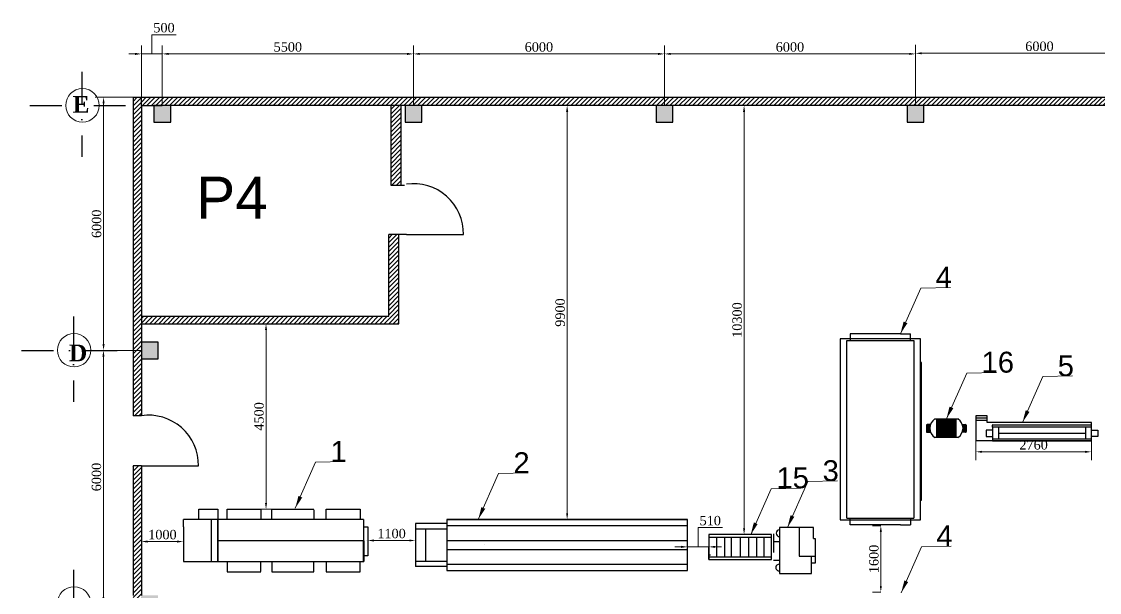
# Model space of a CAD drawing. Header units: millimetres. Extents: x 565698 to 4947426, y -198309 to 524453.
# Drawn here: x 1885016 to 1910777, y 170382 to 184022 of the extents above; entities that cross this region are included whole.
import ezdxf

# ---------------------------------------------------------------- set-up
doc = ezdxf.new("R2010")
doc.units = ezdxf.units.MM
doc.header["$LTSCALE"] = 3
doc.header["$PDMODE"] = 1
doc.linetypes.add('DASHDOT', pattern=[25.4, 12.7, -6.35, 0, -6.35])
doc.linetypes.add('DASHED', pattern=[19.05, 12.7, -6.35])
doc.layers.get('0').update_dxf_attribs({"lineweight": 30})
for name, color, linetype, lineweight in [('BUOC COT', 7, 'Continuous', 20), ('Ghichu', 1, 'Continuous', 15), ('H-nuoc thai', 5, 'Continuous', 53), ('NET CHINH', 5, 'Continuous', 30), ('net dut trang', 7, 'DASHED', 9), ('NHA XUONG', 164, 'Continuous', 25)]:
    doc.layers.add(name, color=color, linetype=linetype, lineweight=lineweight)
doc.styles.add('350', font='arial.ttf', dxfattribs={"height": 1000})
doc.styles.add('CHU DAM', font='arialbd.ttf', dxfattribs={"height": 200})
doc.styles.get("Standard").update_dxf_attribs({"font": ''})
doc.styles.get('Standard').set_extended_font_data('.VnTime')
doc.dimstyles.new('KICH THUOC', dxfattribs={"dimscale": 50, "dimtxt": 4.5, "dimasz": 3, "dimexe": 4, "dimexo": 0, "dimgap": 1, "dimtad": 1, "dimtoh": 1, "dimdec": 0, "dimtxsty": 'Standard', "dimcen": -2.5, "dimclrd": 8, "dimclre": 8, "dimadec": 0, "dimazin": 0, "dimtfac": 1, "dimtdec": 0, "dimtmove": 1, "dimatfit": 1, "dimfxl": 1, "dimlwd": 9, "dimlwe": 9, "dimarcsym": 0})

# ---------------------------------------------------------------- blocks, each defined once
blk = doc.blocks.new('*D462')
at = {"layer": 'Defpoints', "color": 0, "linetype": 'Continuous', "lineweight": 30, "ltscale": 20, "transparency": 16777216}
for p in [(1907823, 174050), (1910583, 174018), (1907823, 173742)]:
    blk.add_point(p, dxfattribs=at)
at = {"layer": 'H-nuoc thai', "color": 8, "linetype": 'Continuous', "lineweight": 9, "ltscale": 20, "transparency": 16777216}
for p, q in [((1907823, 174050), (1907823, 173542)), ((1910583, 174018), (1910583, 173542)), ((1910433, 173742), (1907973, 173742))]:
    blk.add_line(p, q, dxfattribs=at)
at = {"layer": 'H-nuoc thai', "color": 8, "linetype": 'Continuous', "lineweight": 30, "ltscale": 20, "transparency": 16777216}
for points in [[(1907973, 173767), (1907973, 173717), (1907823, 173742)], [(1910433, 173767), (1910433, 173717), (1910583, 173742)]]:
    blk.add_solid(points, dxfattribs=at)
at = {"layer": 'H-nuoc thai', "color": 0, "linetype": 'Continuous', "lineweight": 53, "ltscale": 20, "transparency": 16777216, "insert": (1909203, 173908), "char_height": 225, "attachment_point": 5}
blk.add_mtext('2760', dxfattribs=at)
blk = doc.blocks.new('*D448')
at = {"layer": 'Defpoints', "color": 0, "linetype": 'Continuous', "lineweight": 30, "ltscale": 20, "transparency": 16777216}
for p in [(1894380, 183249), (1888380, 182015), (1894380, 182015)]:
    blk.add_point(p, dxfattribs=at)
at = {"layer": 'H-nuoc thai', "color": 8, "linetype": 'Continuous', "lineweight": 9, "ltscale": 20, "transparency": 16777216}
for p, q in [((1888380, 182015), (1888380, 183449)), ((1894380, 182015), (1894380, 183449)), ((1888530, 183249), (1894230, 183249))]:
    blk.add_line(p, q, dxfattribs=at)
at = {"layer": 'H-nuoc thai', "color": 8, "linetype": 'Continuous', "lineweight": 30, "ltscale": 20, "transparency": 16777216}
for points in [[(1888530, 183274), (1888530, 183224), (1888380, 183249)], [(1894230, 183274), (1894230, 183224), (1894380, 183249)]]:
    blk.add_solid(points, dxfattribs=at)
at = {"layer": 'H-nuoc thai', "color": 0, "linetype": 'Continuous', "lineweight": 30, "ltscale": 20, "transparency": 16777216, "insert": (1891380, 183415), "char_height": 225, "attachment_point": 5}
blk.add_mtext('5500', dxfattribs=at)
blk = doc.blocks.new('*D443')
at = {"layer": 'Defpoints', "color": 0, "linetype": 'Continuous', "lineweight": 30, "ltscale": 20, "transparency": 16777216}
for p in [(1900380, 183249), (1894380, 182015), (1900380, 182015)]:
    blk.add_point(p, dxfattribs=at)
at = {"layer": 'H-nuoc thai', "color": 8, "linetype": 'Continuous', "lineweight": 9, "ltscale": 20, "transparency": 16777216}
for p, q in [((1894380, 182015), (1894380, 183449)), ((1900380, 182015), (1900380, 183449)), ((1894530, 183249), (1900230, 183249))]:
    blk.add_line(p, q, dxfattribs=at)
at = {"layer": 'H-nuoc thai', "color": 8, "linetype": 'Continuous', "lineweight": 30, "ltscale": 20, "transparency": 16777216}
for points in [[(1894530, 183274), (1894530, 183224), (1894380, 183249)], [(1900230, 183274), (1900230, 183224), (1900380, 183249)]]:
    blk.add_solid(points, dxfattribs=at)
at = {"layer": 'H-nuoc thai', "color": 0, "linetype": 'Continuous', "lineweight": 30, "ltscale": 20, "transparency": 16777216, "insert": (1897380, 183414), "char_height": 225, "attachment_point": 5}
blk.add_mtext('6000', dxfattribs=at)
blk = doc.blocks.new('*D444')
at = {"layer": 'Defpoints', "color": 0, "linetype": 'Continuous', "lineweight": 30, "ltscale": 20, "transparency": 16777216}
for p in [(1906380, 183249), (1900380, 182015), (1906380, 182015)]:
    blk.add_point(p, dxfattribs=at)
at = {"layer": 'H-nuoc thai', "color": 8, "linetype": 'Continuous', "lineweight": 9, "ltscale": 20, "transparency": 16777216}
for p, q in [((1900380, 182015), (1900380, 183449)), ((1906380, 182015), (1906380, 183449)), ((1900530, 183249), (1906230, 183249))]:
    blk.add_line(p, q, dxfattribs=at)
at = {"layer": 'H-nuoc thai', "color": 8, "linetype": 'Continuous', "lineweight": 30, "ltscale": 20, "transparency": 16777216}
for points in [[(1900530, 183274), (1900530, 183224), (1900380, 183249)], [(1906230, 183274), (1906230, 183224), (1906380, 183249)]]:
    blk.add_solid(points, dxfattribs=at)
at = {"layer": 'H-nuoc thai', "color": 0, "linetype": 'Continuous', "lineweight": 30, "ltscale": 20, "transparency": 16777216, "insert": (1903380, 183414), "char_height": 225, "attachment_point": 5}
blk.add_mtext('6000', dxfattribs=at)
blk = doc.blocks.new('*D449')
at = {"layer": 'Defpoints', "color": 0, "linetype": 'Continuous', "lineweight": 30, "ltscale": 20, "transparency": 16777216}
for p in [(1912306, 183264), (1906380, 182015), (1912306, 182015)]:
    blk.add_point(p, dxfattribs=at)
at = {"layer": 'H-nuoc thai', "color": 8, "linetype": 'Continuous', "lineweight": 9, "ltscale": 20, "transparency": 16777216}
for p, q in [((1906380, 182015), (1906380, 183464)), ((1912306, 182015), (1912306, 183464)), ((1906530, 183264), (1912156, 183264))]:
    blk.add_line(p, q, dxfattribs=at)
at = {"layer": 'H-nuoc thai', "color": 8, "linetype": 'Continuous', "lineweight": 30, "ltscale": 20, "transparency": 16777216}
for points in [[(1906530, 183289), (1906530, 183239), (1906380, 183264)], [(1912156, 183289), (1912156, 183239), (1912306, 183264)]]:
    blk.add_solid(points, dxfattribs=at)
at = {"layer": 'H-nuoc thai', "color": 0, "linetype": 'Continuous', "lineweight": 30, "ltscale": 20, "transparency": 16777216, "insert": (1909343, 183430), "char_height": 225, "attachment_point": 5}
blk.add_mtext('6000', dxfattribs=at)
blk = doc.blocks.new('*D458')
at = {"layer": 'Defpoints', "color": 0, "linetype": 'Continuous', "lineweight": 30, "ltscale": 20, "transparency": 16777216}
for p in [(1887880, 176165), (1886973, 170115), (1887880, 170115)]:
    blk.add_point(p, dxfattribs=at)
at = {"layer": 'H-nuoc thai', "color": 8, "linetype": 'Continuous', "lineweight": 9, "ltscale": 20, "transparency": 16777216}
for p, q in [((1887880, 176165), (1886773, 176165)), ((1886973, 176015), (1886973, 170265)), ((1887880, 170115), (1886773, 170115))]:
    blk.add_line(p, q, dxfattribs=at)
at = {"layer": 'H-nuoc thai', "color": 8, "linetype": 'Continuous', "lineweight": 30, "ltscale": 20, "transparency": 16777216}
for points in [[(1886948, 176015), (1886998, 176015), (1886973, 176165)], [(1886948, 170265), (1886998, 170265), (1886973, 170115)]]:
    blk.add_solid(points, dxfattribs=at)
at = {"layer": 'H-nuoc thai', "color": 0, "linetype": 'Continuous', "lineweight": 30, "ltscale": 20, "transparency": 16777216, "insert": (1886807, 173140), "char_height": 225, "attachment_point": 5, "rotation": 90}
blk.add_mtext('6000', dxfattribs=at)
blk = doc.blocks.new('*D459')
at = {"layer": 'Defpoints', "color": 0, "linetype": 'Continuous', "lineweight": 30, "ltscale": 20, "transparency": 16777216}
for p in [(1887680, 182215), (1886976, 176165), (1887880, 176165)]:
    blk.add_point(p, dxfattribs=at)
at = {"layer": 'H-nuoc thai', "color": 8, "linetype": 'Continuous', "lineweight": 9, "ltscale": 20, "transparency": 16777216}
for p, q in [((1887680, 182215), (1886776, 182215)), ((1886976, 182065), (1886976, 176315)), ((1887880, 176165), (1886776, 176165))]:
    blk.add_line(p, q, dxfattribs=at)
at = {"layer": 'H-nuoc thai', "color": 8, "linetype": 'Continuous', "lineweight": 30, "ltscale": 20, "transparency": 16777216}
for points in [[(1886951, 182065), (1887001, 182065), (1886976, 182215)], [(1886951, 176315), (1887001, 176315), (1886976, 176165)]]:
    blk.add_solid(points, dxfattribs=at)
at = {"layer": 'H-nuoc thai', "color": 0, "linetype": 'Continuous', "lineweight": 30, "ltscale": 20, "transparency": 16777216, "insert": (1886810, 179190), "char_height": 225, "attachment_point": 5, "rotation": 90}
blk.add_mtext('6000', dxfattribs=at)
blk = doc.blocks.new('*D447')
at = {"layer": 'Defpoints', "color": 0, "linetype": 'Continuous', "lineweight": 30, "ltscale": 20, "transparency": 16777216}
for p in [(1887882, 171582), (1888883, 171598), (1888883, 171598)]:
    blk.add_point(p, dxfattribs=at)
at = {"layer": 'H-nuoc thai', "color": 8, "linetype": 'Continuous', "lineweight": 9, "ltscale": 20, "transparency": 16777216}
for p, q in [((1887882, 171582), (1887882, 171798)), ((1888032, 171598), (1888733, 171598)), ((1888883, 171598), (1888883, 171798))]:
    blk.add_line(p, q, dxfattribs=at)
at = {"layer": 'H-nuoc thai', "color": 8, "linetype": 'Continuous', "lineweight": 30, "ltscale": 20, "transparency": 16777216}
for points in [[(1888032, 171623), (1888032, 171573), (1887882, 171598)], [(1888733, 171623), (1888733, 171573), (1888883, 171598)]]:
    blk.add_solid(points, dxfattribs=at)
at = {"layer": 'H-nuoc thai', "color": 0, "linetype": 'Continuous', "lineweight": 30, "ltscale": 20, "transparency": 16777216, "insert": (1888383, 171763), "char_height": 225, "attachment_point": 5}
blk.add_mtext('1000', dxfattribs=at)
blk = doc.blocks.new('*D464')
at = {"layer": 'Defpoints', "color": 0, "linetype": 'Continuous', "lineweight": 30, "ltscale": 20, "transparency": 16777216}
for p in [(1905552, 171976), (1905552, 170389), (1905552, 170389)]:
    blk.add_point(p, dxfattribs=at)
at = {"layer": 'H-nuoc thai', "color": 8, "linetype": 'Continuous', "lineweight": 9, "ltscale": 20, "transparency": 16777216}
for p, q in [((1905552, 171976), (1905352, 171976)), ((1905552, 171826), (1905552, 170539)), ((1905552, 170389), (1905352, 170389))]:
    blk.add_line(p, q, dxfattribs=at)
at = {"layer": 'H-nuoc thai', "color": 8, "linetype": 'Continuous', "lineweight": 30, "ltscale": 20, "transparency": 16777216}
for points in [[(1905527, 171826), (1905577, 171826), (1905552, 171976)], [(1905527, 170539), (1905577, 170539), (1905552, 170389)]]:
    blk.add_solid(points, dxfattribs=at)
at = {"layer": 'H-nuoc thai', "color": 0, "linetype": 'Continuous', "lineweight": 30, "ltscale": 20, "transparency": 16777216, "insert": (1905386, 171182), "char_height": 225, "attachment_point": 5, "rotation": 90}
blk.add_mtext('1600', dxfattribs=at)
blk = doc.blocks.new('*D481')
at = {"layer": 'Defpoints', "color": 0, "linetype": 'Continuous', "lineweight": 30, "ltscale": 20, "transparency": 16777216}
for p in [(1888380, 183249), (1887880, 182215), (1888380, 182215)]:
    blk.add_point(p, dxfattribs=at)
at = {"layer": 'H-nuoc thai', "color": 8, "linetype": 'Continuous', "lineweight": 9, "ltscale": 20, "transparency": 16777216}
for p, q in [((1888130, 183249), (1888130, 183707)), ((1888130, 183707), (1888711, 183707)), ((1887880, 182215), (1887880, 183449)), ((1888380, 182215), (1888380, 183449)), ((1887730, 183249), (1887580, 183249)), ((1887880, 183249), (1888380, 183249)), ((1887880, 183249), (1888380, 183249)), ((1888530, 183249), (1888680, 183249))]:
    blk.add_line(p, q, dxfattribs=at)
at = {"layer": 'H-nuoc thai', "color": 8, "linetype": 'Continuous', "lineweight": 30, "ltscale": 20, "transparency": 16777216}
for points in [[(1887730, 183274), (1887730, 183224), (1887880, 183249)], [(1888530, 183274), (1888530, 183224), (1888380, 183249)]]:
    blk.add_solid(points, dxfattribs=at)
at = {"layer": 'H-nuoc thai', "color": 0, "linetype": 'Continuous', "lineweight": 30, "ltscale": 20, "transparency": 16777216, "insert": (1888421, 183874), "char_height": 225, "attachment_point": 5}
blk.add_mtext('500', dxfattribs=at)
blk = doc.blocks.new('*D483')
at = {"layer": 'Defpoints', "color": 0, "linetype": 'Continuous', "lineweight": 30, "ltscale": 20, "transparency": 16777216}
for p in [(1898055, 182015), (1898055, 182015), (1898055, 172126)]:
    blk.add_point(p, dxfattribs=at)
at = {"layer": 'H-nuoc thai', "color": 8, "linetype": 'Continuous', "lineweight": 9, "ltscale": 20, "transparency": 16777216}
for p, q in [((1898055, 182015), (1897855, 182015)), ((1898055, 172276), (1898055, 181865)), ((1898055, 172126), (1897855, 172126))]:
    blk.add_line(p, q, dxfattribs=at)
at = {"layer": 'H-nuoc thai', "color": 8, "linetype": 'Continuous', "lineweight": 30, "ltscale": 20, "transparency": 16777216}
for points in [[(1898030, 181865), (1898080, 181865), (1898055, 182015)], [(1898030, 172276), (1898080, 172276), (1898055, 172126)]]:
    blk.add_solid(points, dxfattribs=at)
at = {"layer": 'H-nuoc thai', "color": 0, "linetype": 'Continuous', "lineweight": 30, "ltscale": 20, "transparency": 16777216, "insert": (1897889, 177070), "char_height": 225, "attachment_point": 5, "rotation": 90}
blk.add_mtext('9900', dxfattribs=at)
blk = doc.blocks.new('*D484')
at = {"layer": 'Defpoints', "color": 0, "linetype": 'Continuous', "lineweight": 30, "ltscale": 20, "transparency": 16777216}
for p in [(1893288, 171602), (1894430, 171623), (1894430, 171623)]:
    blk.add_point(p, dxfattribs=at)
at = {"layer": 'H-nuoc thai', "color": 8, "linetype": 'Continuous', "lineweight": 9, "ltscale": 20, "transparency": 16777216}
for p, q in [((1893288, 171602), (1893288, 171823)), ((1894430, 171623), (1894430, 171823)), ((1893438, 171623), (1894280, 171623))]:
    blk.add_line(p, q, dxfattribs=at)
at = {"layer": 'H-nuoc thai', "color": 8, "linetype": 'Continuous', "lineweight": 30, "ltscale": 20, "transparency": 16777216}
for points in [[(1893438, 171648), (1893438, 171598), (1893288, 171623)], [(1894280, 171648), (1894280, 171598), (1894430, 171623)]]:
    blk.add_solid(points, dxfattribs=at)
at = {"layer": 'H-nuoc thai', "color": 0, "linetype": 'Continuous', "lineweight": 30, "ltscale": 20, "transparency": 16777216, "insert": (1893859, 171788), "char_height": 225, "attachment_point": 5}
blk.add_mtext('1100', dxfattribs=at)
blk = doc.blocks.new('*D485')
at = {"layer": 'Defpoints', "color": 0, "linetype": 'Continuous', "lineweight": 30, "ltscale": 20, "transparency": 16777216}
for p in [(1900930, 171408), (1901442, 171471), (1901442, 171471)]:
    blk.add_point(p, dxfattribs=at)
at = {"layer": 'H-nuoc thai', "color": 8, "linetype": 'Continuous', "lineweight": 9, "ltscale": 20, "transparency": 16777216}
for p, q in [((1901186, 171471), (1901186, 171930)), ((1901186, 171930), (1901767, 171930)), ((1900930, 171408), (1900930, 171671)), ((1901442, 171471), (1901442, 171671)), ((1900780, 171471), (1900630, 171471)), ((1900930, 171471), (1901442, 171471)), ((1900930, 171471), (1901442, 171471)), ((1901592, 171471), (1901742, 171471))]:
    blk.add_line(p, q, dxfattribs=at)
at = {"layer": 'H-nuoc thai', "color": 8, "linetype": 'Continuous', "lineweight": 30, "ltscale": 20, "transparency": 16777216}
for points in [[(1900780, 171496), (1900780, 171446), (1900930, 171471)], [(1901592, 171496), (1901592, 171446), (1901442, 171471)]]:
    blk.add_solid(points, dxfattribs=at)
at = {"layer": 'H-nuoc thai', "color": 0, "linetype": 'Continuous', "lineweight": 30, "ltscale": 20, "transparency": 16777216, "insert": (1901476, 172097), "char_height": 225, "attachment_point": 5}
blk.add_mtext('510', dxfattribs=at)
blk = doc.blocks.new('*D501')
at = {"layer": 'Defpoints', "color": 0, "linetype": 'Continuous', "lineweight": 30, "ltscale": 20, "transparency": 16777216}
for p in [(1902192, 182015), (1902284, 182015), (1902192, 171766)]:
    blk.add_point(p, dxfattribs=at)
at = {"layer": 'H-nuoc thai', "color": 8, "linetype": 'Continuous', "lineweight": 9, "ltscale": 20, "transparency": 16777216}
for p, q in [((1902192, 182015), (1902484, 182015)), ((1902284, 171916), (1902284, 181865)), ((1902192, 171766), (1902484, 171766))]:
    blk.add_line(p, q, dxfattribs=at)
at = {"layer": 'H-nuoc thai', "color": 8, "linetype": 'Continuous', "lineweight": 30, "ltscale": 20, "transparency": 16777216}
for points in [[(1902259, 181865), (1902309, 181865), (1902284, 182015)], [(1902259, 171916), (1902309, 171916), (1902284, 171766)]]:
    blk.add_solid(points, dxfattribs=at)
at = {"layer": 'H-nuoc thai', "color": 0, "linetype": 'Continuous', "lineweight": 30, "ltscale": 20, "transparency": 16777216, "insert": (1902119, 176890), "char_height": 225, "attachment_point": 5, "rotation": 90}
blk.add_mtext('10300', dxfattribs=at)
blk = doc.blocks.new('*D502')
at = {"layer": 'Defpoints', "color": 0, "linetype": 'Continuous', "lineweight": 30, "ltscale": 20, "transparency": 16777216}
for p in [(1891092, 176802), (1890859, 172373), (1891092, 172373)]:
    blk.add_point(p, dxfattribs=at)
at = {"layer": 'H-nuoc thai', "color": 8, "linetype": 'Continuous', "lineweight": 9, "ltscale": 20, "transparency": 16777216}
for p, q in [((1891092, 176802), (1890659, 176802)), ((1890859, 176652), (1890859, 172523)), ((1891092, 172373), (1890659, 172373))]:
    blk.add_line(p, q, dxfattribs=at)
at = {"layer": 'H-nuoc thai', "color": 8, "linetype": 'Continuous', "lineweight": 30, "ltscale": 20, "transparency": 16777216}
for points in [[(1890834, 176652), (1890884, 176652), (1890859, 176802)], [(1890834, 172523), (1890884, 172523), (1890859, 172373)]]:
    blk.add_solid(points, dxfattribs=at)
at = {"layer": 'H-nuoc thai', "color": 0, "linetype": 'Continuous', "lineweight": 30, "ltscale": 20, "transparency": 16777216, "insert": (1890692, 174588), "char_height": 225, "attachment_point": 5, "rotation": 90}
blk.add_mtext('4500', dxfattribs=at)

msp = doc.modelspace()

# ---------------------------------------------------------------- hatches: boundary and pattern name
at = {"layer": 'H-nuoc thai', "linetype": 'Continuous', "lineweight": 30, "ltscale": 20}
h = msp.add_hatch(dxfattribs=at)
h.set_pattern_fill('ANSI31', scale=24, style=0)
h.paths.add_polyline_path([(1887880.3, 182014.8), (1887880.3, 182214.8), (1887680.3, 182214.8), (1887680.3, 174604.5), (1887880.3, 174604.5), (1887880.3, 175964.8), (1887880.3, 176364.8)])
h = msp.add_hatch(dxfattribs=at)
h.set_pattern_fill('ANSI31', scale=24, style=0)
h.paths.add_polyline_path([(1938182, 182214.8), (1887880.3, 182214.8), (1887880.3, 182014.8), (1888380.3, 182014.8), (1938182, 182014.8)])
h = msp.add_hatch(dxfattribs=at)
h.set_pattern_fill('ANSI31', scale=24, style=0)
h.paths.add_polyline_path([(1894033.1, 178934.4), (1893791.8, 178934.4), (1893791.8, 176980.9), (1887880.3, 176980.9), (1887880.3, 176802.1), (1894033.1, 176802.1)])
h.paths.add_polyline_path([(1894092.1, 182014.8), (1893850.8, 182014.8), (1893850.8, 180105.1), (1894092.1, 180105.1)])
h = msp.add_hatch(dxfattribs=at)
h.set_pattern_fill('ANSI31', scale=24, style=0)
h.paths.add_polyline_path([(1887680.3, 161501.3), (1887880.3, 161501.3), (1887880.3, 170314.8), (1887880.3, 173404.5), (1887680.3, 173404.5)])
h.paths.add_polyline_path([(1887880.3, 159101.3), (1887680.3, 159101.3), (1887680.3, 157814.8), (1908401.3, 157814.8), (1908401.3, 158014.8), (1887880.3, 158014.8)])
at = {"layer": 'NET CHINH', "linetype": 'Continuous', "lineweight": 30, "ltscale": 20, "true_color": 0x991b1e}
h = msp.add_hatch(color=244, dxfattribs=at)
h.dxf.hatch_style = 1
h.paths.add_polyline_path([(1952126.9, 164264.8), (1951726.9, 164264.8), (1951726.9, 163864.8), (1952126.9, 163864.8)])
h.paths.add_polyline_path([(1952126.9, 170314.8), (1951726.9, 170314.8), (1951726.9, 169914.8), (1952126.9, 169914.8)])
h.paths.add_polyline_path([(1952126.9, 176364.8), (1951726.9, 176364.8), (1951726.9, 175964.8), (1952126.9, 175964.8)])
h.paths.add_polyline_path([(1951858, 182014.8), (1951458, 182014.8), (1951458, 181614.8), (1951858, 181614.8)])
h.paths.add_polyline_path([(1946486.9, 182014.8), (1946086.9, 182014.8), (1946086.9, 181614.8), (1946486.9, 181614.8)])
h.paths.add_polyline_path([(1941506.1, 182014.8), (1941106.1, 182014.8), (1941106.1, 181614.8), (1941506.1, 181614.8)])
h.paths.add_polyline_path([(1936006.1, 182014.8), (1935806.1, 182014.8), (1935606.1, 182014.8), (1935606.1, 181614.8), (1936006.1, 181614.8)])
h.paths.add_polyline_path([(1930506.1, 182014.8), (1930306.1, 182014.8), (1930106.1, 182014.8), (1930106.1, 181614.8), (1930506.1, 181614.8)])
h.paths.add_polyline_path([(1924506.1, 182014.8), (1924106.1, 182014.8), (1924106.1, 181614.8), (1924506.1, 181614.8)])
h.paths.add_polyline_path([(1918506.1, 182014.8), (1918106.1, 182014.8), (1918106.1, 181614.8), (1918506.1, 181614.8)])
h.paths.add_polyline_path([(1912506.1, 182014.8), (1912106.1, 182014.8), (1912106.1, 181614.8), (1912506.1, 181614.8)])
h.paths.add_polyline_path([(1906580.3, 182014.8), (1906180.3, 182014.8), (1906180.3, 181614.8), (1906580.3, 181614.8)])
h.paths.add_polyline_path([(1900580.3, 182014.8), (1900180.3, 182014.8), (1900180.3, 181614.8), (1900580.3, 181614.8)])
h.paths.add_polyline_path([(1894580.3, 182014.8), (1894180.3, 182014.8), (1894180.3, 181614.8), (1894580.3, 181614.8)])
h.paths.add_polyline_path([(1888580.3, 182014.8), (1888180.3, 182014.8), (1888180.3, 181614.8), (1888580.3, 181614.8)])
h.paths.add_polyline_path([(1888280.3, 176364.8), (1887880.3, 176364.8), (1887880.3, 176164.8), (1887880.3, 175964.8), (1888280.3, 175964.8)])
h.paths.add_polyline_path([(1888280.3, 170314.8), (1887880.3, 170314.8), (1887880.3, 169914.8), (1888280.3, 169914.8)])
h.paths.add_polyline_path([(1888280.3, 164264.8), (1887880.3, 164264.8), (1887880.3, 163864.8), (1888280.3, 163864.8)])

# ---------------------------------------------------------------- linework, layer by layer
at = {"lineweight": 30, "ltscale": 3}
for p, q in [((1906019.7, 176559.4), (1904819.7, 176559.4)), ((1904819.7, 176559.4), (1904819.7, 176398)), ((1906019.7, 176559.4), (1906259.7, 176559.4)), ((1906259.7, 176398), (1906259.7, 176559.4)), ((1906499.7, 176438), (1904579.7, 176438)), ((1904579.7, 176438), (1904579.7, 172118)), ((1904739.7, 172158), (1904739.7, 176398)), ((1904739.7, 176398), (1906339.7, 176398)), ((1906339.7, 176398), (1906339.7, 172158)), ((1906499.7, 172118), (1906499.7, 176438)), ((1906516.2, 175867.4), (1906516.2, 172592.1)), ((1906516.2, 175867.4), (1906516.2, 172592.1)), ((1906843.2, 174528), (1907393.1, 174528)), ((1906843.2, 174528), (1907393.1, 174528)), ((1906887.4, 174081.3), (1906887.4, 174528)), ((1906887.4, 174081.3), (1906887.4, 174528)), ((1906887.4, 174494.4), (1907349, 174494.4)), ((1906887.4, 174494.4), (1907349, 174494.4)), ((1906887.4, 174462.8), (1907349, 174462.8)), ((1906887.4, 174462.8), (1907349, 174462.8)), ((1906887.4, 174431.2), (1907349, 174431.2)), ((1906887.4, 174431.2), (1907349, 174431.2)), ((1906887.4, 174399.5), (1907349, 174399.5)), ((1906887.4, 174399.5), (1907349, 174399.5)), ((1907349, 174081.3), (1907349, 174528)), ((1907349, 174081.3), (1907349, 174528)), ((1907822.7, 174596.8), (1907822.7, 174012.6)), ((1907822.7, 174596.8), (1907822.7, 174012.6)), ((1908096.8, 174548.2), (1907822.7, 174548.2)), ((1908096.8, 174492.6), (1907822.7, 174492.6)), ((1908096.8, 174492.6), (1907822.7, 174492.6)), ((1908096.8, 174604.8), (1907830.7, 174604.8)), ((1908096.8, 174604.8), (1907830.7, 174604.8)), ((1908096.8, 174442.6), (1908096.8, 174604.8)), ((1908096.8, 174442.6), (1908096.8, 174604.8)), ((1910583, 174442.6), (1908096.8, 174442.6)), ((1910583, 174442.6), (1908096.8, 174442.6)), ((1910583, 174012.6), (1910583, 174442.6)), ((1910583, 174012.6), (1910583, 174442.6)), ((1906641.4, 174375.8), (1906641.4, 174225.2)), ((1906641.4, 174357.9), (1906725.8, 174357.9)), ((1906641.4, 174357.9), (1906725.8, 174357.9)), ((1906641.4, 174331.3), (1906721.7, 174331.3)), ((1906641.4, 174331.3), (1906721.7, 174331.3)), ((1906641.4, 174304.7), (1906720.4, 174304.7)), ((1906641.4, 174304.7), (1906720.4, 174304.7)), ((1906641.4, 174278), (1906721.7, 174278)), ((1906641.4, 174278), (1906721.7, 174278)), ((1906641.4, 174251.4), (1906725.8, 174251.4)), ((1906641.4, 174251.4), (1906725.8, 174251.4)), ((1906641.4, 174224.8), (1906732.7, 174224.8)), ((1906641.4, 174224.8), (1906732.7, 174224.8)), ((1906644, 174384.5), (1906732.7, 174384.5)), ((1906644, 174384.5), (1906732.7, 174384.5)), ((1906735.1, 174391.8), (1906657.4, 174391.8)), ((1906735.1, 174391.8), (1906657.4, 174391.8)), ((1906657.4, 174209.2), (1906738.3, 174208.9)), ((1906657.4, 174209.2), (1906738.3, 174208.9)), ((1906887.4, 174367.9), (1907349, 174367.9)), ((1906887.4, 174367.9), (1907349, 174367.9)), ((1906887.4, 174336.3), (1907349, 174336.3)), ((1906887.4, 174336.3), (1907349, 174336.3)), ((1906887.4, 174304.7), (1907349, 174304.7)), ((1906887.4, 174304.7), (1907349, 174304.7)), ((1906887.4, 174273), (1907349, 174273)), ((1906887.4, 174273), (1907349, 174273)), ((1906887.4, 174241.4), (1907349, 174241.4)), ((1906887.4, 174241.4), (1907349, 174241.4)), ((1906887.4, 174209.8), (1907349, 174209.8)), ((1906887.4, 174209.8), (1907349, 174209.8)), ((1906887.4, 174178.2), (1907349, 174178.2)), ((1906887.4, 174178.2), (1907349, 174178.2)), ((1906887.4, 174146.5), (1907349, 174146.5)), ((1906887.4, 174146.5), (1907349, 174146.5)), ((1907579, 174209.2), (1907498.1, 174208.9)), ((1907579, 174209.2), (1907498.1, 174208.9)), ((1907501.2, 174391.8), (1907578.9, 174391.8)), ((1907501.2, 174391.8), (1907578.9, 174391.8)), ((1907592.3, 174384.5), (1907503.6, 174384.5)), ((1907592.3, 174384.5), (1907503.6, 174384.5)), ((1907594.9, 174224.8), (1907503.6, 174224.8)), ((1907594.9, 174224.8), (1907503.6, 174224.8)), ((1907594.9, 174357.9), (1907510.6, 174357.9)), ((1907594.9, 174357.9), (1907510.6, 174357.9)), ((1907594.9, 174251.4), (1907510.6, 174251.4)), ((1907594.9, 174251.4), (1907510.6, 174251.4)), ((1907594.9, 174331.3), (1907514.7, 174331.3)), ((1907594.9, 174331.3), (1907514.7, 174331.3)), ((1907594.9, 174278), (1907514.7, 174278)), ((1907594.9, 174278), (1907514.7, 174278)), ((1907594.9, 174304.7), (1907516, 174304.7)), ((1907594.9, 174304.7), (1907516, 174304.7)), ((1907594.9, 174375.8), (1907594.9, 174225.2)), ((1907594.9, 174375.8), (1907594.9, 174225.2)), ((1908220.6, 174260.4), (1908069.1, 174260.4)), ((1908069.1, 174260.4), (1908069.1, 174104.2)), ((1908220.6, 174260.4), (1908069.1, 174260.4)), ((1908069.1, 174260.4), (1908069.1, 174104.2)), ((1908220.6, 174328.6), (1908220.6, 174379.6)), ((1908220.6, 174328.6), (1908220.6, 174379.6)), ((1908220.6, 174328.6), (1908220.6, 174012.6)), ((1910583, 174328.6), (1908220.6, 174328.6)), ((1908220.6, 174328.6), (1908220.6, 174012.6)), ((1910583, 174328.6), (1908220.6, 174328.6)), ((1908228.6, 174387.6), (1910575, 174387.6)), ((1908228.6, 174387.6), (1910575, 174387.6)), ((1908362.7, 174328.6), (1908362.7, 174048.6)), ((1908362.7, 174328.6), (1908362.7, 174048.6)), ((1908362.7, 174188.6), (1910441, 174188.6)), ((1908362.7, 174188.6), (1910441, 174188.6)), ((1910441, 174328.6), (1910441, 174048.6)), ((1910441, 174328.6), (1910441, 174048.6)), ((1910583, 174012.6), (1910583, 174379.6)), ((1910583, 174012.6), (1910583, 174379.6)), ((1910583, 174260.4), (1910734.6, 174260.4)), ((1910583, 174260.4), (1910734.6, 174260.4)), ((1910734.6, 174260.4), (1910734.6, 174104.2)), ((1910734.6, 174260.4), (1910734.6, 174104.2)), ((1907393.1, 174081.3), (1906843.2, 174081.3)), ((1907393.1, 174081.3), (1906843.2, 174081.3)), ((1906887.4, 174114.9), (1907349, 174114.9)), ((1906887.4, 174114.9), (1907349, 174114.9)), ((1907822.7, 174012.6), (1910583, 174012.6)), ((1907822.7, 174012.6), (1910583, 174012.6)), ((1908069.1, 174104.2), (1908220.6, 174104.2)), ((1908069.1, 174104.2), (1908220.6, 174104.2)), ((1908220.6, 174048.6), (1910583, 174048.6)), ((1908220.6, 174048.6), (1910583, 174048.6)), ((1908228.6, 174004.6), (1910575, 174004.6)), ((1908228.6, 174004.6), (1910575, 174004.6)), ((1910734.6, 174104.2), (1910583, 174104.2)), ((1910734.6, 174104.2), (1910583, 174104.2)), ((1904579.7, 172118), (1906499.7, 172118)), ((1904819.7, 171996.7), (1904819.7, 172158)), ((1906259.7, 172158), (1906259.7, 171996.7)), ((1906019.7, 171996.7), (1904819.7, 171996.7)), ((1906019.7, 171996.7), (1906259.7, 171996.7))]:
    msp.add_line(p, q, dxfattribs=at)
for centre, radius, start, end in [((1906524.2, 175867.4), 8, 90, 180), ((1906524.2, 175867.4), 8, 90, 180), ((1906984.9, 174304.7), 264.5, 122.37846, 237.62154), ((1906984.9, 174304.7), 264.5, 122.37846, 237.62154), ((1907251.5, 174304.7), 264.5, 302.37846, 57.62154), ((1907251.5, 174304.7), 264.5, 302.37846, 57.62154), ((1907830.7, 174596.8), 8, 90, 180), ((1907830.7, 174596.8), 8, 90, 180), ((1906657.4, 174375.8), 16, 90, 180), ((1906657.4, 174225.2), 16, 180, 269.77261), ((1907578.9, 174375.8), 16, 0, 90), ((1907578.9, 174375.8), 16, 0, 90), ((1907578.9, 174225.2), 16, 270.22739, 0), ((1907578.9, 174225.2), 16, 270.22739, 0), ((1908228.6, 174379.6), 8, 90, 180), ((1908228.6, 174379.6), 8, 90, 180), ((1910575, 174379.6), 8, 0, 90), ((1910575, 174379.6), 8, 0, 90), ((1908228.6, 174012.6), 8, 180, 270), ((1908228.6, 174012.6), 8, 180, 270), ((1910575, 174012.6), 8, 270, 0), ((1910575, 174012.6), 8, 270, 0), ((1906524.2, 172592.1), 8, 180, 269.77261), ((1906524.2, 172592.1), 8, 180, 269.77261)]:
    msp.add_arc(centre, radius, start, end, dxfattribs=at)
at = {"layer": 'BUOC COT', "lineweight": 13, "ltscale": 10}
for centre in [(1886472.4, 182019.3), (1886272.4, 176169.3), (1886272.4, 170119.3)]:
    msp.add_circle(centre, 400, dxfattribs=at)
at = {"layer": 'Ghichu', "color": 0, "lineweight": 30, "ltscale": 3}
msp.add_line((1904739.7, 172158), (1906339.7, 172158), dxfattribs=at)
at = {"layer": 'H-nuoc thai', "color": 7, "linetype": 'Continuous', "lineweight": 30, "ltscale": 20}
for p, q in [((1887680.3, 182214.8), (1938182, 182214.8)), ((1887680.3, 182214.8), (1887680.3, 174604.5)), ((1887880.3, 182014.8), (1887880.3, 182214.8)), ((1887880.3, 182014.8), (1888380.3, 182014.8)), ((1887880.3, 182014.8), (1887880.3, 176164.8)), ((1888580.3, 182014.8), (1888180.3, 182014.8)), ((1888180.3, 182014.8), (1888180.3, 181614.8)), ((1942903.5, 182014.8), (1888180.3, 182014.8)), ((1888580.3, 181614.8), (1888580.3, 182014.8)), ((1893850.8, 180105.1), (1893850.8, 182014.8)), ((1894092.1, 180105.1), (1894092.1, 182014.8)), ((1894580.3, 182014.8), (1894180.3, 182014.8)), ((1894180.3, 182014.8), (1894180.3, 181614.8)), ((1894580.3, 181614.8), (1894580.3, 182014.8)), ((1900580.3, 182014.8), (1900180.3, 182014.8)), ((1900180.3, 182014.8), (1900180.3, 181614.8)), ((1900580.3, 181614.8), (1900580.3, 182014.8)), ((1906580.3, 182014.8), (1906180.3, 182014.8)), ((1906180.3, 182014.8), (1906180.3, 181614.8)), ((1906580.3, 181614.8), (1906580.3, 182014.8)), ((1888180.3, 181614.8), (1888580.3, 181614.8)), ((1894180.3, 181614.8), (1894580.3, 181614.8)), ((1900180.3, 181614.8), (1900580.3, 181614.8)), ((1906180.3, 181614.8), (1906580.3, 181614.8)), ((1894166, 180105.1), (1893850.8, 180105.1)), ((1893791.8, 176980.9), (1893791.8, 178934.4)), ((1894214.9, 178934.4), (1893791.8, 178934.4)), ((1894033.1, 176802.1), (1894033.1, 178934.4)), ((1894214.9, 178934.4), (1895576.9, 178934.4)), ((1887880.3, 176980.9), (1893791.8, 176980.9)), ((1887880.3, 176802.1), (1894033.1, 176802.1)), ((1888280.3, 176364.8), (1887880.3, 176364.8)), ((1887880.3, 176364.8), (1887880.3, 175964.8)), ((1888280.3, 175964.8), (1888280.3, 176364.8)), ((1887880.3, 175964.8), (1888280.3, 175964.8)), ((1887880.3, 175964.8), (1887880.3, 174604.5)), ((1887880.3, 174604.5), (1887680.3, 174604.5)), ((1887880.3, 173404.5), (1887680.3, 173404.5)), ((1887680.3, 173404.5), (1887680.3, 170309.6)), ((1887880.3, 173404.5), (1887880.3, 170309.6)), ((1887880.3, 173404.5), (1889242.3, 173404.5)), ((1889251.2, 172123.5), (1889251.2, 172373.5)), ((1889251.2, 172373.5), (1889707.3, 172373.5)), ((1889707.3, 172373.5), (1889707.3, 172123.5)), ((1889930.7, 172123.5), (1889930.7, 172373.5)), ((1889930.7, 172373.5), (1890730.7, 172373.5)), ((1890730.7, 172367.7), (1890730.7, 172123.5)), ((1890995.1, 172123.5), (1890996.9, 172373.5)), ((1890996.9, 172373.5), (1892003.9, 172373.5)), ((1892003.9, 172358.5), (1892003.9, 172123.5)), ((1892297.3, 172123.5), (1892297.4, 172369)), ((1892297.4, 172369), (1893109.3, 172369)), ((1893109.3, 172369), (1893109.3, 172123.5)), ((1893186.9, 172123.5), (1888888.3, 172123.5)), ((1888888.3, 171950.4), (1888888.3, 172123.5)), ((1889545.2, 172123.5), (1889545.2, 171123.5)), ((1889707.3, 172123.5), (1889707.3, 171123.5)), ((1889707.3, 172123.5), (1889707.3, 171623.5)), ((1889707.3, 171123.5), (1889707.3, 172123.5)), ((1893186.9, 172123.5), (1893195.1, 171123.5)), ((1893186.9, 171123.5), (1893195.1, 172123.5)), ((1900930, 172126.2), (1895180, 172126.2)), ((1895180, 172126.2), (1895930, 172126.2)), ((1895180, 172126.2), (1895180, 170906.2)), ((1895180, 172126.2), (1900930, 172126.2)), ((1900930, 170906.2), (1900930, 172126.2)), ((1888888.3, 171950.4), (1888888.3, 171123.5)), ((1893188.3, 171950.4), (1893288.3, 171950.4)), ((1893288.3, 171950.4), (1893288.3, 171253.1)), ((1894430, 172032), (1894430, 171000.5)), ((1895180, 172032), (1894430, 172032)), ((1894430, 171904.3), (1895180, 171904.3)), ((1894666.3, 171904.3), (1894666.3, 171128.2)), ((1895180, 171977.7), (1900930, 171977.7)), ((1903892.3, 171935.1), (1903130.1, 171935.1)), ((1903130.1, 171935.1), (1903130.1, 170835.1)), ((1903599, 171935.1), (1903599, 171252.8)), ((1903892.3, 171933.7), (1903892.3, 171935.1)), ((1903943.3, 171933.7), (1903892.3, 171933.7)), ((1903943.3, 171667.8), (1903943.3, 171933.7)), ((1889707.3, 171623.5), (1893191, 171623.5)), ((1893266.4, 171630.9), (1893266.4, 171630.9)), ((1895180, 171624.6), (1900931.7, 171624.6)), ((1902941.8, 171766), (1901441.8, 171766)), ((1901441.8, 171766), (1901441.8, 171170.9)), ((1901441.8, 171705.4), (1902944.3, 171705.4)), ((1901633.3, 171234.7), (1901633.3, 171710.3)), ((1901816.8, 171705.4), (1901816.8, 171234.7)), ((1901986.8, 171234.7), (1901986.8, 171710.3)), ((1902191.8, 171705.4), (1902191.8, 171234.7)), ((1902399.2, 171234.7), (1902399.2, 171710.3)), ((1902590.7, 171229.8), (1902590.7, 171700.5)), ((1902762.6, 171244.5), (1902762.6, 171705.4)), ((1902941.8, 171166), (1902941.8, 171766)), ((1902990.5, 171783.5), (1902990.5, 171339.1)), ((1903130.1, 171593.1), (1902990.5, 171593.1)), ((1903943.3, 171667.8), (1903981.6, 171667.8)), ((1903981.6, 171667.8), (1903981.6, 171084.3)), ((1895180, 171407.9), (1900931.7, 171407.9)), ((1896068.6, 171516.2), (1896068.6, 171516.2)), ((1901441.8, 171170.9), (1901441.8, 171470.9)), ((1888888.3, 171123.5), (1893195.1, 171123.5)), ((1889930.7, 171123.5), (1889930.7, 170873.5)), ((1890730.7, 170879.3), (1890730.7, 171123.5)), ((1890995.1, 171123.5), (1890995.1, 171123.5)), ((1890995.1, 171123.5), (1890996.9, 170873.5)), ((1892003.9, 170873.5), (1892003.9, 171123.5)), ((1892297.3, 171123.5), (1892297.3, 171123.5)), ((1892297.3, 171123.5), (1892297.3, 171123.5)), ((1892297.3, 171123.5), (1892297.4, 170878)), ((1893109.3, 170878), (1893109.3, 171123.5)), ((1893288.3, 171253.1), (1893194, 171253.1)), ((1894430, 171128.2), (1895180, 171128.2)), ((1895180, 171054.8), (1895180, 170906.2)), ((1895180, 171054.8), (1900930, 171054.8)), ((1901441.8, 171284.5), (1901478.2, 171284.5)), ((1901441.8, 171234.7), (1902944.3, 171234.7)), ((1901441.8, 171166), (1902941.8, 171166)), ((1903130.1, 171148.7), (1902990.5, 171148.7)), ((1903599, 171252.8), (1903980.5, 171252.8)), ((1903892.3, 170835.1), (1903892.3, 171252.8)), ((1903981.6, 171084.3), (1903892.3, 171084.3)), ((1889930.7, 170873.5), (1890730.7, 170873.5)), ((1890996.9, 170873.5), (1892003.9, 170873.5)), ((1892297.4, 170878), (1893109.3, 170878)), ((1895180, 171000.5), (1894430, 171000.5)), ((1895180, 170906.2), (1900930, 170906.2)), ((1903130.1, 170835.1), (1903892.3, 170835.1))]:
    msp.add_line(p, q, dxfattribs=at)
for centre, radius, start, end in [((1894387.2, 178957.1), 1189.9, 358.90695, 98.32925), ((1888052.7, 173427.2), 1189.9, 358.90695, 98.32925), ((1903130.1, 171795.7), 80, 90, 270), ((1903121.4, 170974.5), 80, 88.78345, 268.78345)]:
    msp.add_arc(centre, radius, start, end, dxfattribs=at)
at = {"layer": 'net dut trang', "color": 7, "linetype": 'DASHDOT', "lineweight": 30, "ltscale": 20}
for p, q in [((1886460.4, 182823.9), (1886460.4, 180788.5)), ((1885216.2, 182014.8), (1887880.3, 182014.8)), ((1886260.4, 176973.9), (1886260.4, 174938.5)), ((1885016.2, 176164.8), (1887680.3, 176164.8)), ((1886260.4, 170923.9), (1886260.4, 168888.5))]:
    msp.add_line(p, q, dxfattribs=at)

# ---------------------------------------------------------------- texts
at = {"layer": 'H-nuoc thai', "color": 7, "linetype": 'Continuous', "lineweight": 30, "ltscale": 20, "attachment_point": 1, "style": '350'}
for s, width, insert, char_height in [('P4', 2163.515, (1889189.6, 180316.3), 1000), ('4', 476.278, (1906860.7, 178165.4), 500), ('16', 476.278, (1907959.2, 176134), 500), ('5', 476.278, (1909778.7, 176048.6), 500), ('1', 476.278, (1892398.9, 174002.2), 500), ('2', 476.278, (1896771, 173732.2), 500), ('15', 476.278, (1903055.9, 173371.9), 500), ('3', 476.278, (1904160.1, 173541.1), 500), ('4', 476.278, (1906880, 171981.8), 500)]:
    msp.add_mtext_dynamic_manual_height_columns(s, width=width, gutter_width=5000, heights=[0], dxfattribs=dict(at, insert=insert, char_height=char_height))
at = {"layer": 'NHA XUONG', "color": 3, "lineweight": 13, "ltscale": 10, "char_height": 400, "width": 697.782, "attachment_point": 1, "style": 'CHU DAM'}
for s, insert in [('{\\fTimes New Roman|b1|i0|c0|p18;E}', (1886237.2, 182243.4)), ('{\\fTimes New Roman|b1|i0|c0|p18;D}', (1886148.8, 176305.4))]:
    msp.add_mtext(s, dxfattribs=dict(at, insert=insert))

# ---------------------------------------------------------------- dimensions: what is measured, and where the dimension line sits
at = {"layer": 'H-nuoc thai', "color": 7, "linetype": 'Continuous', "lineweight": 30, "ltscale": 20}
for base, p1, p2, picture, middle in [((1888380.3, 183248.6), (1887880.3, 182214.8), (1888380.3, 182214.8), '*D481', (1888180.3, 183874.2)), ((1900380.3, 183248.6), (1894380.3, 182014.8), (1900380.3, 182014.8), '*D443', (1897380.3, 183414.5)), ((1906380.3, 183248.6), (1900380.3, 182014.8), (1906380.3, 182014.8), '*D444', (1903380.3, 183414.5)), ((1888882.7, 171598.4), (1887882.3, 171581.9), (1888882.7, 171598.4), '*D447', (1888382.5, 171763.2))]:
    dim = msp.add_linear_dim(base=base, p1=p1, p2=p2, dimstyle='KICH THUOC', dxfattribs=at)
    dim.commit()
    dim.dimension.update_dxf_attribs({"geometry": picture, "text_midpoint": middle})
for base, p1, p2, text, picture, middle in [((1894380.3, 183248.6), (1888380.3, 182014.8), (1894380.3, 182014.8), '5500', '*D448', (1891380.3, 183415.5)), ((1912306.1, 183263.8), (1906380.3, 182014.8), (1912306.1, 182014.8), '6000', '*D449', (1909343.2, 183429.7)), ((1901441.8, 171470.9), (1900930, 171407.9), (1901441.8, 171470.9), '510', '*D485', (1901235.9, 172096.6)), ((1894430, 171623.5), (1893288.3, 171601.7), (1894430, 171623.5), '1100', '*D484', (1893859.1, 171788.3))]:
    dim = msp.add_linear_dim(base=base, p1=p1, p2=p2, text=text, dimstyle='KICH THUOC', dxfattribs=at)
    dim.commit()
    dim.dimension.update_dxf_attribs({"geometry": picture, "text_midpoint": middle})
for base, p1, p2, text, picture, middle in [((1886976.1, 176164.8), (1887680.3, 182214.8), (1887880.3, 176164.8), '6000', '*D459', (1886810.2, 179189.8)), ((1898055, 182014.8), (1898055, 172126.2), (1898055, 182014.8), '9900', '*D483', (1897888.8, 177070.5)), ((1902283.8, 182014.8), (1902191.8, 171766), (1902191.8, 182014.8), '10300', '*D501', (1902118.9, 176890.4)), ((1890859, 172373.5), (1891091.9, 176802.1), (1891091.9, 172373.5), '4500', '*D502', (1890692.2, 174587.8)), ((1886973.4, 170114.8), (1887880.3, 176164.8), (1887880.3, 170114.8), '6000', '*D458', (1886807.5, 173139.8)), ((1905551.8, 170388.7), (1905551.8, 171976.2), (1905551.8, 170388.7), '1600', '*D464', (1905385.9, 171182.4))]:
    dim = msp.add_linear_dim(base=base, p1=p1, p2=p2, angle=90, text=text, dimstyle='KICH THUOC', dxfattribs=at)
    dim.commit()
    dim.dimension.update_dxf_attribs({"geometry": picture, "text_midpoint": middle})
at = {"layer": 'H-nuoc thai', "color": 7, "linetype": 'Continuous', "lineweight": 53, "ltscale": 20}
dim = msp.add_linear_dim(base=(1907822.7, 173741.6), p1=(1910583, 174018.1), p2=(1907822.7, 174050.5), dimstyle='KICH THUOC', dxfattribs=at)
dim.commit()
dim.dimension.update_dxf_attribs({"geometry": '*D462', "text_midpoint": (1909202.9, 173907.6)})

# ---------------------------------------------------------------- leaders
at = {"layer": 'H-nuoc thai', "color": 7, "linetype": 'Continuous', "lineweight": 30, "ltscale": 20}
for points in [[(1906019.7, 176559.4), (1906506.1, 177655.8), (1907215.3, 177670.9)], [(1907118.2, 174528), (1907604.6, 175624.5), (1908313.7, 175639.5)], [(1908937.7, 174442.6), (1909424.1, 175539.1), (1910133.2, 175554.1)], [(1891557.9, 172396.2), (1892044.3, 173492.6), (1892753.4, 173507.7)], [(1895930, 172126.2), (1896416.4, 173222.6), (1897125.5, 173237.7)], [(1902441.4, 171761.8), (1902927.8, 172858.2), (1903636.9, 172873.3)], [(1903319.1, 171935.1), (1903805.6, 173031.5), (1904514.7, 173046.6)], [(1906039, 170375.8), (1906525.4, 171472.2), (1907234.5, 171487.3)]]:
    msp.add_leader(points, dimstyle='KICH THUOC', override={"dimasz": 6, "dimgap": 1, "dimtad": 0}, dxfattribs=at)

doc.saveas('drawing.dxf')
